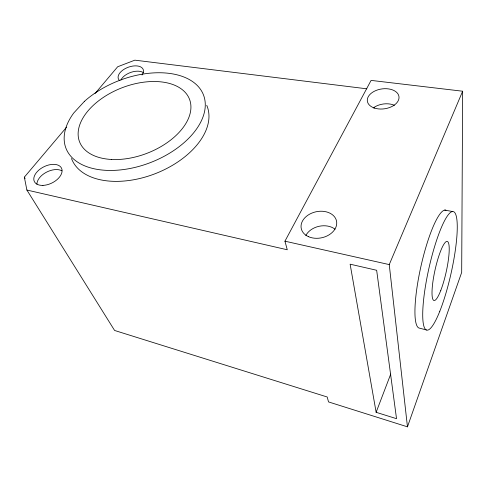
<?xml version="1.0" encoding="UTF-8"?>
<svg xmlns="http://www.w3.org/2000/svg" width="487" height="487" viewBox="0 0 487 487"><rect width="100%" height="100%" fill="white"/><g stroke="black" fill="none" stroke-linecap="round" stroke-linejoin="round"><path stroke-width="0.73" d="M26.888 190.04L287.275 249.77L284.944 241.187L371.088 80.398L462.65 91.221L461.682 272.397L407.461 426.837L328.53 401.921L327.197 396.99L114.597 330.466L26.888 190.04L24.35 177.152L66.591 127.186M376.134 412.306L350.123 264.185L376.652 270.273L396.528 418.686L376.134 412.306L390.738 374.046M407.461 426.837L389.247 264.593L462.65 91.221M95.081 93.486L117.677 66.756L134.875 60.163L366.808 88.811M444.722 210.086L452.313 211.498M284.944 241.187L389.247 264.593M426.387 329.93L418.936 328.013A60.467 11.883 -77.4 0 1 421.328 264.642A60.467 11.883 -77.4 0 1 445.976 210.207M24.35 177.152L25.147 178.449M206.75 105.308A72.679 44.049 -21.3 0 1 155.676 173.506A72.679 44.049 -21.3 0 1 71.498 158.488M120.886 80.081A13.186 7.396 -20.3 0 1 131.149 72.265A13.186 7.396 -20.3 0 1 143.44 72.636M119.485 80.471A13.277 7.378 -20.3 0 1 130.808 66.457A13.277 7.378 -20.3 0 1 142.04 74.986M373.237 107.992A15.663 10.038 -8 0 1 394.409 105.295M36.915 184.202A15.024 9.064 -26.4 0 1 46.198 172.331A15.024 9.064 -26.4 0 1 61.843 170.785M305.83 235.513A17.629 13.246 -11.8 0 1 335.044 229.2M84.44 101.351L73.738 113.002A73.75 43.903 -21.2 0 0 128.531 168.77A73.75 43.903 -21.2 0 0 200.918 89.973A73.75 43.903 -21.2 0 0 84.44 101.351M111.614 159.468A58.951 35.064 -21.2 0 0 190.618 103.311A58.951 35.064 -21.2 0 0 101.351 98.788A58.951 35.064 -21.2 0 0 111.614 159.468M42.935 185.389A15.14 9.052 -26.3 0 0 61.916 169.245A15.14 9.052 -26.3 0 0 38.984 169.987A15.14 9.052 -26.3 0 0 42.935 185.389M374.509 108.084A15.974 10.026 -8.3 0 0 399.011 98.003A15.974 10.026 -8.3 0 0 375.952 90.509A15.974 10.026 -8.3 0 0 374.509 108.084M308.368 236.621A18.025 13.301 -12 0 0 336.633 224.531A18.025 13.301 -12 0 0 311.662 213.166A18.025 13.301 -12 0 0 308.368 236.621M439.804 311.236A60.723 11.353 -77.4 0 0 455.016 212.983A60.723 11.353 -77.4 0 0 425.145 288.134A60.723 11.353 -77.4 0 0 439.804 311.236M440.826 290.307A30.297 5.655 -77.4 0 0 447.943 241.875A30.297 5.655 -77.4 0 0 433.059 280.646A30.297 5.655 -77.4 0 0 440.826 290.307"/></g></svg>
